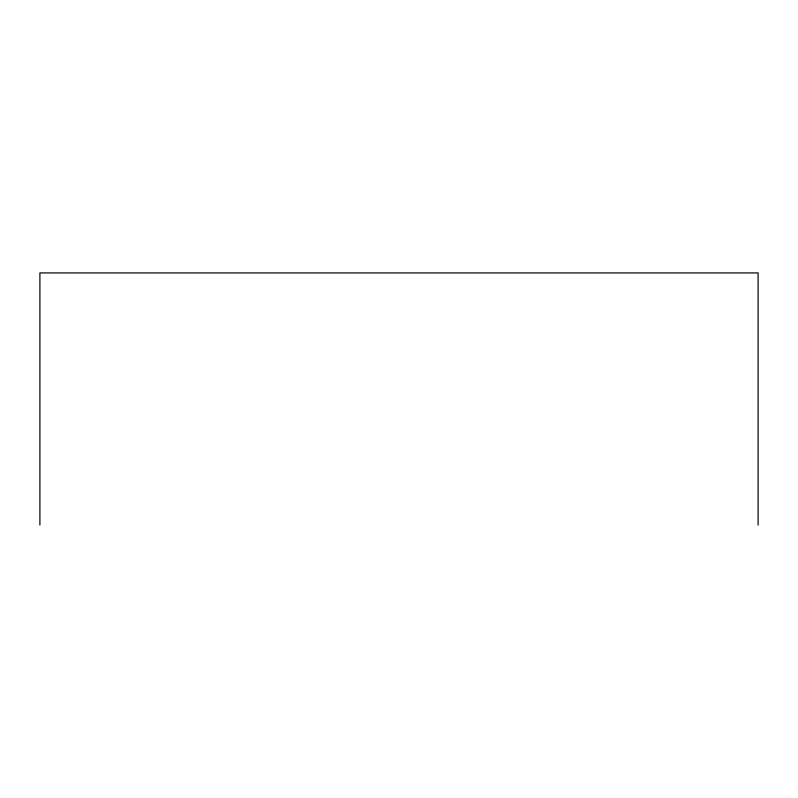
<?xml version="1.0" encoding="UTF-8"?>
<svg xmlns="http://www.w3.org/2000/svg" width="798" height="798" viewBox="0 0 798 798"><rect width="100%" height="100%" fill="white"/><g stroke="black" fill="none" stroke-linecap="round" stroke-linejoin="round"><path stroke-width="1.2" d="M758.1 525.074L758.1 272.926L39.9 272.926L39.9 525.074"/></g></svg>
